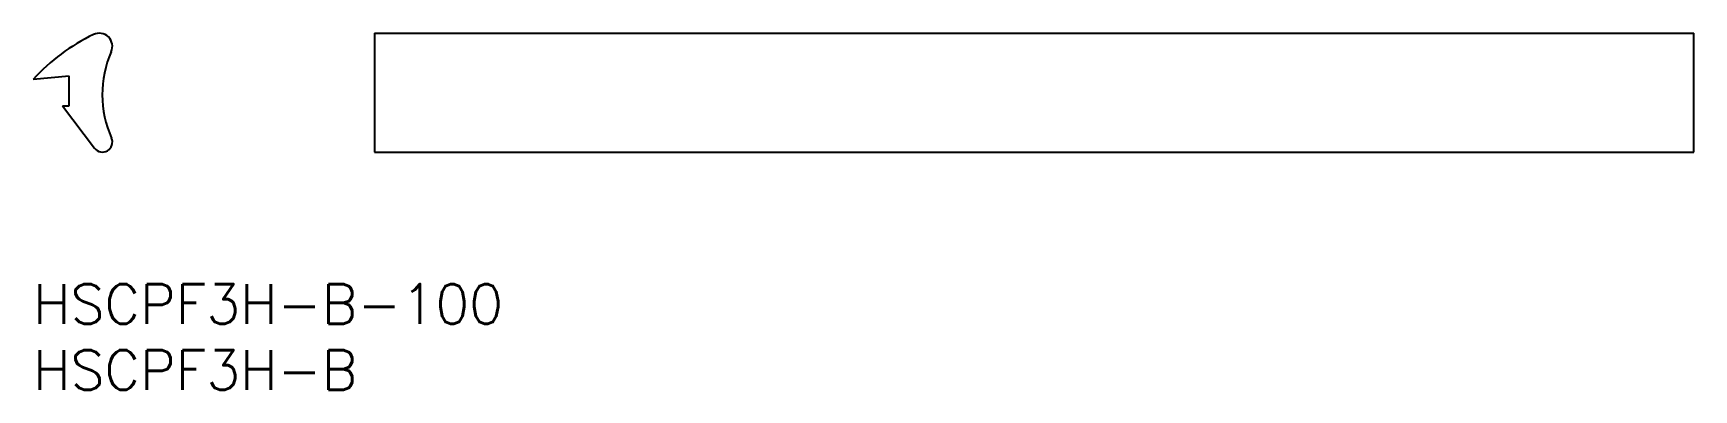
# Model space of a CAD drawing. Extents: x 0 to 126, y -8 to 19.
import ezdxf

# ---------------------------------------------------------------- set-up
doc = ezdxf.new("R2010")
doc.units = 0
doc.header["$LTSCALE"] = 0.5
doc.layers.add('MSM_CONTINUOUS', color=7, linetype='CONTINUOUS')
doc.layers.add('MSM_PART_NUMBER', color=7, linetype='CONTINUOUS')
doc.styles.get("Standard").update_dxf_attribs({"font": 'txt.shx', "height": 3, "bigfont": 'bigfont.shx'})

# ---------------------------------------------------------------- blocks, each defined once
blk = doc.blocks.new('*U6')
at = {"layer": 'MSM_PART_NUMBER'}
blk.add_text('HSCPF3H-B-100', height=3, dxfattribs=at).set_placement((0, -3))
blk = doc.blocks.new('*U7')
at = {"layer": 'MSM_PART_NUMBER'}
blk.add_text('HSCPF3H-B', height=3, dxfattribs=at).set_placement((0, -8))

msp = doc.modelspace()

# ---------------------------------------------------------------- linework, layer by layer
at = {"layer": 'MSM_CONTINUOUS'}
for p, q in [((25.86, 19), (25.86, 10)), ((25.86, 19), (125.86, 19)), ((125.86, 10), (125.86, 19)), ((2.73, 15.74), (0, 15.5)), ((2.73, 13.5), (2.73, 15.74)), ((2.23, 13.5), (2.73, 13.5)), ((2.23, 13.5), (4.65, 10.3)), ((25.86, 10), (125.86, 10))]:
    msp.add_line(p, q, dxfattribs=at)
for centre, radius, start, end in [((11.08, 5.39), 15, 115.7414, 137.6199), ((5, 18), 1, 336.0623, 115.7414), ((13.23, 14.35), 8, 156.0623, 204.2824), ((5.25, 10.75), 0.75, 217.1451, 24.2824)]:
    msp.add_arc(centre, radius, start, end, dxfattribs=at)

# ---------------------------------------------------------------- block references
for name in ['*U6', '*U7']:
    msp.add_blockref(name, (0, 0), dxfattribs=at)

doc.saveas('drawing.dxf')
